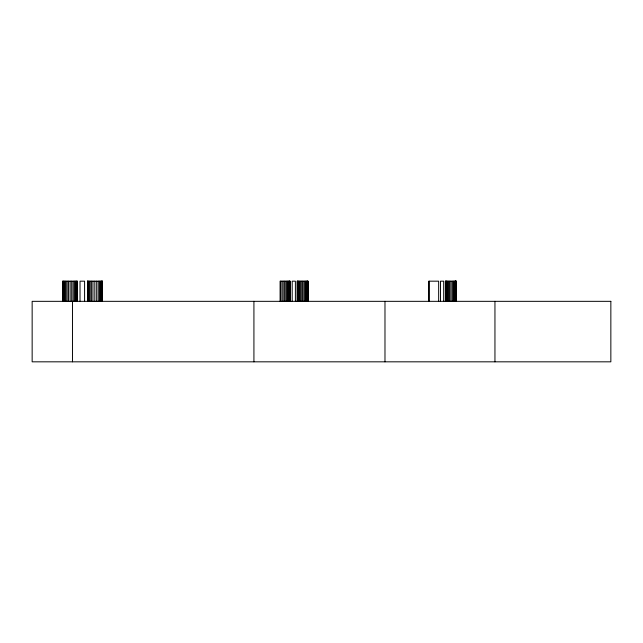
<?xml version="1.0" encoding="UTF-8"?>
<svg xmlns="http://www.w3.org/2000/svg" width="643" height="643" viewBox="0 0 643 643"><rect width="100%" height="100%" fill="white"/><g stroke="black" fill="none" stroke-linecap="round" stroke-linejoin="round"><path stroke-width="0.96" d="M87.432 281.176L102.454 281.176L102.454 301.334M290.049 281.176L280.091 281.176L280.091 301.334M494.949 301.334L494.949 361.824M456.337 301.334L456.337 281.176L445.374 281.176L445.374 301.334M456.184 281.176L456.184 301.334M455.943 281.176L455.951 301.334M455.855 281.176L455.855 301.334M455.734 281.176L455.742 301.334M455.59 281.176L455.59 301.334M455.373 281.176L455.373 301.334M454.842 281.176L454.842 301.334M454.143 281.176L454.143 301.334M453.251 281.176L453.251 301.334M452.158 281.176L452.158 301.334M450.839 281.176L450.839 301.334M449.537 281.176L449.537 301.334M448.444 281.176L448.444 301.334M447.552 281.176L447.552 301.334M446.845 281.176L446.845 301.334M446.314 281.176L446.314 301.334M445.953 281.176L445.953 301.334M445.896 281.176L445.896 301.334M445.736 281.176L445.736 301.334M443.678 301.334L443.678 281.176L440.487 281.176L440.487 301.334M438.663 301.334L438.663 281.176L428.809 281.176L428.809 301.334M429.13 281.176L429.13 301.334M384.98 301.334L384.98 361.824M308.061 301.334L308.061 281.176L297.09 281.176L297.09 301.334M307.909 281.176L307.909 301.334M307.667 281.176L307.74 301.334M307.458 281.176L307.458 301.334M307.097 281.176L307.097 301.334M306.566 281.176L306.566 301.334M305.859 281.176L305.859 301.334M304.967 281.176L304.967 301.334M303.874 281.176L303.874 301.334M302.564 281.176L302.564 301.334M301.254 281.176L301.254 301.334M300.168 281.176L300.168 301.334M299.276 281.176L299.276 301.334M298.561 281.176L298.561 301.334M297.661 281.176L297.613 301.334M297.46 281.176L297.46 301.334M295.394 301.334L295.394 281.176L292.203 281.176L292.203 301.334M289.784 281.176L289.784 301.334M289.688 281.176L289.704 301.334M289.237 281.176L289.237 301.334M288.619 281.176L288.619 301.334M287.847 281.176L287.847 301.334M286.947 281.176L286.947 301.334M285.886 281.176L285.886 301.334M284.608 281.176L284.608 301.334M283.153 281.176L283.153 301.334M281.915 281.176L281.915 301.334M280.485 281.176L280.485 301.334M253.921 301.334L253.921 361.824M102.213 281.176L102.213 301.334M102.116 281.176L102.116 301.334M101.98 281.176L101.98 301.334M101.811 281.176L101.811 301.334M101.297 281.176L101.297 301.334M100.541 281.176L100.541 301.334M99.528 281.176L99.528 301.334M98.258 281.176L98.258 301.334M96.699 281.176L96.699 301.334M94.826 281.176L94.826 301.334M92.954 281.176L92.954 301.334M91.394 281.176L91.394 301.334M90.124 281.176L90.124 301.334M89.104 281.176L89.104 301.334M88.348 281.176L88.348 301.334M87.834 281.176L87.834 301.334M87.753 281.176L87.753 301.334M87.528 281.176L87.528 301.334M84.587 301.334L84.587 281.176L80.029 281.176L80.029 301.334M77.313 301.334L77.313 281.176L62.66 281.176L62.66 301.334M77.192 281.176L77.192 301.334M76.83 281.176L76.83 301.334M76.236 281.176L76.236 301.334M75.392 281.176L75.392 301.334M74.347 281.176L74.347 301.334M73.117 281.176L73.117 301.334M72.474 301.334L72.474 361.824M71.711 281.176L71.711 301.334M70.127 281.176L70.127 301.334M68.544 281.176L68.544 301.334M67.137 281.176L67.137 301.334M65.924 281.176L65.924 301.334M64.911 281.176L64.911 301.334M63.946 281.176L63.946 301.334M63.239 281.176L63.239 301.334M62.805 281.176L62.805 301.334M610.85 301.334L32.15 301.334L32.15 361.824L610.85 361.824L610.85 301.334M298.031 301.334L298.031 281.176L298.006 301.334M289.985 301.334L289.985 281.176L289.961 301.334"/></g></svg>
